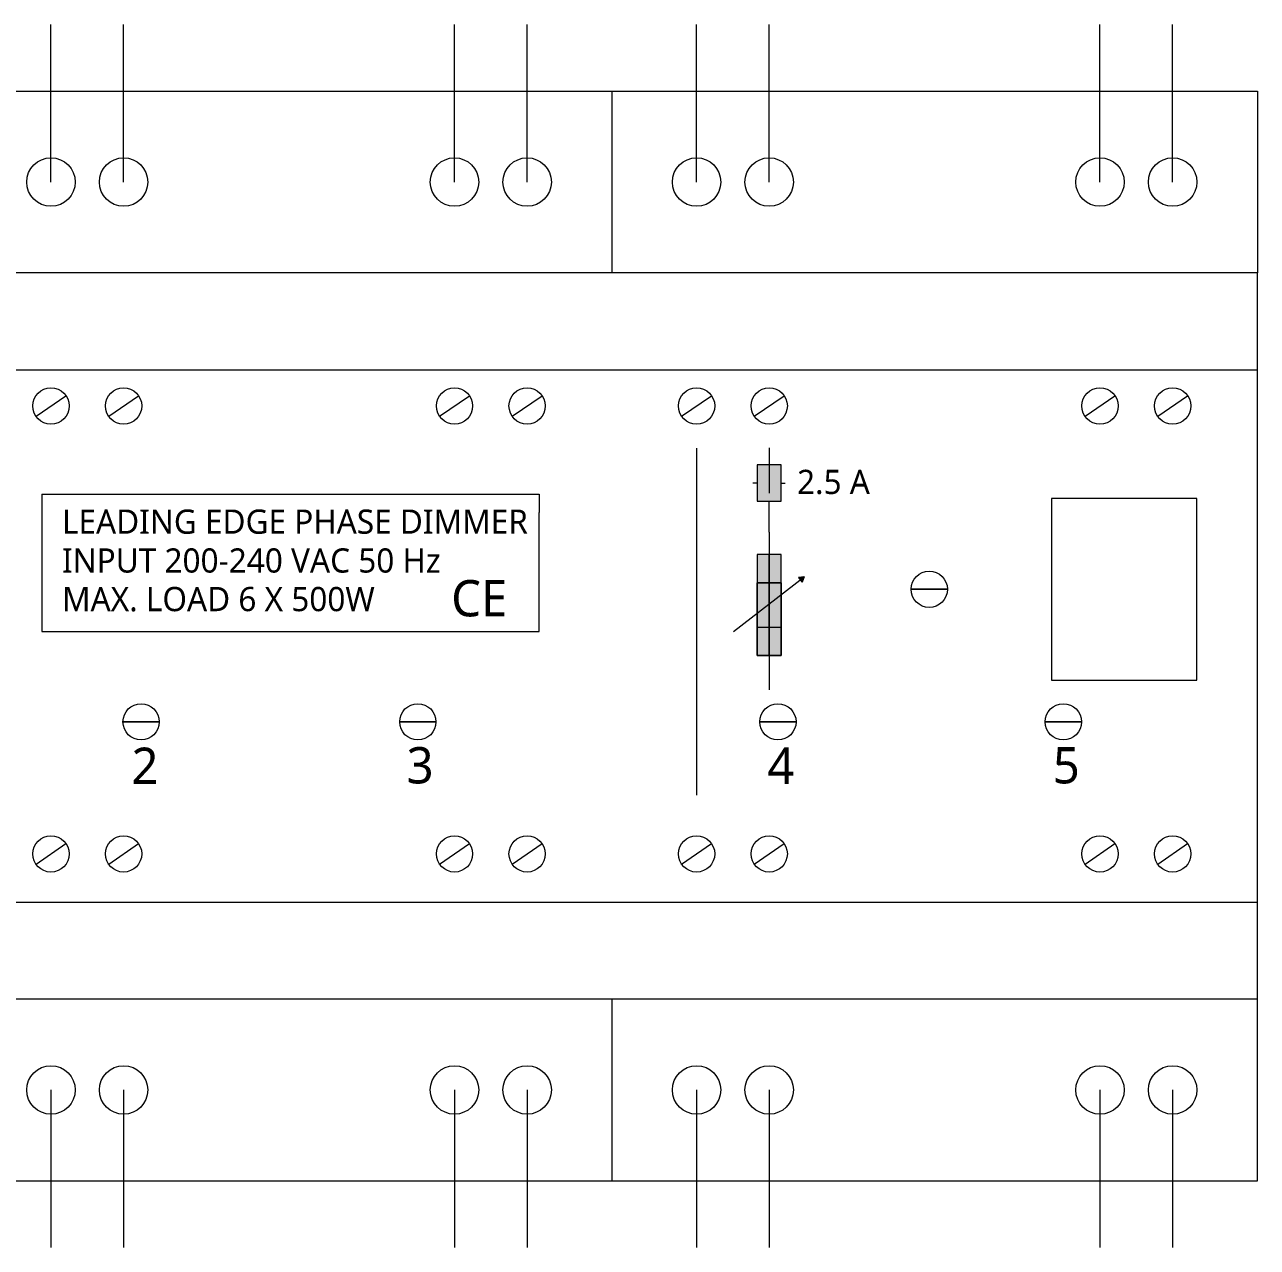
# Model space of a CAD drawing. Header units: millimetres. Extents: x 36 to 196, y -69 to 32.
# Drawn here: x 94.2 to 196, y -69 to 32 of the extents above; entities that cross this region are included whole.
import ezdxf

# ---------------------------------------------------------------- set-up
doc = ezdxf.new("R2010")
doc.units = ezdxf.units.MM
doc.header["$LTSCALE"] = 20
doc.layers.add('Ontwerplaag-1', color=7, linetype='Continuous')
doc.styles.add('@Malgun Gothic', font='malgun.ttf')

msp = doc.modelspace()

# ---------------------------------------------------------------- hatches: boundary and pattern name
at = {"layer": 'Ontwerplaag-1', "linetype": 'Continuous', "lineweight": 5, "transparency": 33554687}
h = msp.add_hatch(color=256, dxfattribs=at)
h.set_gradient(color1=(255, 255, 255))
h.paths.add_polyline_path([(156.67, -4.37), (155.67, -4.37), (154.67, -4.37), (154.67, -7.37), (156.67, -7.37)])
h = msp.add_hatch(color=256, dxfattribs=at)
h.set_gradient(color1=(255, 255, 255))
h.paths.add_polyline_path([(155.67, -11.76), (154.67, -11.76), (154.67, -17.76), (155.67, -17.76)])
h = msp.add_hatch(color=256, dxfattribs=at)
h.set_gradient(color1=(255, 255, 255))
h.paths.add_polyline_path([(156.67, -11.76), (155.67, -11.76), (155.67, -17.76), (156.67, -17.76)])
h = msp.add_hatch(color=256, dxfattribs=at)
h.set_gradient(color1=(255, 255, 255))
h.paths.add_polyline_path([(155.67, -14.1), (154.67, -14.1), (154.67, -20.1), (155.67, -20.1)])
h = msp.add_hatch(color=256, dxfattribs=at)
h.set_gradient(color1=(255, 255, 255))
h.paths.add_polyline_path([(156.67, -14.1), (155.67, -14.1), (155.67, -20.1), (156.67, -20.1)])
h = msp.add_hatch(color=256, dxfattribs=at)
h.set_gradient(color1=(255, 255, 255))
h.paths.add_polyline_path([(158.55, -13.62), (158.09, -13.67), (158.24, -13.86)])
h = msp.add_hatch(color=256, dxfattribs=at)
h.set_gradient(color1=(255, 255, 255))
h.paths.add_polyline_path([(158.55, -13.62), (158.24, -13.86), (158.39, -14.06)])
h = msp.add_hatch(color=256, dxfattribs=at)
h.set_gradient(color1=(0, 0, 255), color2=(5, 5, 255))
h.paths.add_polyline_path([(170.39, -14.64), (167.39, -14.64)])
h = msp.add_hatch(color=256, dxfattribs=at)
h.set_gradient(color1=(255, 0, 0), color2=(255, 0, 0))
h.paths.add_polyline_path([(105.28, -25.59), (102.28, -25.59)])
h = msp.add_hatch(color=256, dxfattribs=at)
h.set_gradient(color1=(255, 0, 0), color2=(255, 0, 0))
h.paths.add_polyline_path([(128.14, -25.59), (125.14, -25.59)])
h = msp.add_hatch(color=256, dxfattribs=at)
h.set_gradient(color1=(255, 0, 0), color2=(255, 0, 0))
h.paths.add_polyline_path([(157.89, -25.59), (154.89, -25.59)])
h = msp.add_hatch(color=256, dxfattribs=at)
h.set_gradient(color1=(255, 0, 0), color2=(255, 0, 0))
h.paths.add_polyline_path([(178.47, -25.59), (181.47, -25.59)])

# ---------------------------------------------------------------- linework, layer by layer
at = {"layer": 'Ontwerplaag-1', "color": 7, "linetype": 'Continuous', "lineweight": 5, "transparency": 33554687}
for p, q in [((96.33, 19), (96.33, 32)), ((102.33, 19), (102.33, 32)), ((129.67, 19), (129.67, 32)), ((135.67, 19), (135.67, 32)), ((149.67, 19), (149.67, 32)), ((155.67, 19), (155.67, 32)), ((183, 19), (183, 32)), ((189, 19), (189, 32)), ((36, 26.5), (196, 26.5)), ((36, 26.5), (196, 26.5)), ((142.67, 26.5), (142.67, 11.5)), ((196, 26.5), (196, 11.5)), ((196, 26.5), (196, 11.5)), ((196, 11.5), (36, 11.5)), ((196, 11.5), (36, 11.5)), ((196, -63.5), (196, 11.5)), ((196, -63.5), (196, 11.5)), ((36, 3.5), (196, 3.5)), ((36, 3.5), (196, 3.5)), ((95.1, -0.35), (97.57, 1.35)), ((101.1, -0.35), (103.57, 1.35)), ((128.43, -0.35), (130.9, 1.35)), ((134.43, -0.35), (136.9, 1.35)), ((148.43, -0.35), (150.9, 1.35)), ((154.43, -0.35), (156.9, 1.35)), ((181.77, -0.35), (184.23, 1.35)), ((187.77, -0.35), (190.23, 1.35)), ((149.67, -2.99), (149.67, -31.64)), ((155.67, -2.97), (155.67, -6.71)), ((155.67, -4.37), (154.67, -4.37)), ((154.67, -4.37), (154.67, -7.37)), ((156.67, -4.37), (155.67, -4.37)), ((156.67, -7.37), (156.67, -4.37)), ((154.67, -5.87), (154.33, -5.87)), ((156.67, -5.87), (157, -5.87)), ((95.57, -6.78), (95.57, -18.14)), ((95.57, -6.78), (136.67, -6.78)), ((136.67, -6.78), (136.67, -8.29)), ((154.67, -7.37), (156.67, -7.37)), ((155.67, -9.71), (155.67, -7.37)), ((191, -7.14), (179, -7.14)), ((179, -7.14), (179, -22.14)), ((191, -14.64), (191, -7.14)), ((136.67, -18.14), (136.67, -8.29)), ((155.67, -9.92), (155.67, -9.71)), ((155.67, -9.92), (155.67, -22.96)), ((152.73, -18.12), (158.55, -13.62)), ((154.67, -14.1), (156.67, -14.1)), ((154.67, -20.1), (154.67, -14.1)), ((156.67, -14.1), (156.67, -20.1)), ((158.55, -13.62), (158.09, -13.67)), ((158.09, -13.67), (158.39, -14.06)), ((158.55, -13.62), (158.39, -14.06)), ((191, -22.14), (191, -14.64)), ((95.57, -18.14), (136.67, -18.14)), ((156.67, -20.1), (154.67, -20.1)), ((179, -22.14), (191, -22.14)), ((95.1, -37.35), (97.57, -35.65)), ((101.1, -37.35), (103.57, -35.65)), ((128.43, -37.35), (130.9, -35.65)), ((134.43, -37.35), (136.9, -35.65)), ((148.43, -37.35), (150.9, -35.65)), ((154.43, -37.35), (156.9, -35.65)), ((181.77, -37.35), (184.23, -35.65)), ((187.77, -37.35), (190.23, -35.65)), ((36, -40.5), (196, -40.5)), ((36, -40.5), (196, -40.5)), ((196, -48.5), (36, -48.5)), ((196, -48.5), (36, -48.5)), ((142.67, -48.5), (142.67, -63.5)), ((96.33, -56), (96.33, -69)), ((102.33, -56), (102.33, -69)), ((129.67, -56), (129.67, -69)), ((135.67, -56), (135.67, -69)), ((149.67, -56), (149.67, -69)), ((155.67, -56), (155.67, -69)), ((183, -56), (183, -69)), ((189, -56), (189, -69)), ((36, -63.5), (196, -63.5)), ((36, -63.5), (196, -63.5))]:
    msp.add_line(p, q, dxfattribs=at)
at = {"layer": 'Ontwerplaag-1', "color": 7, "linetype": 'Continuous', "lineweight": 5, "transparency": 33554687, "flags": 128}
for points in [[(156.67, -4.37), (155.67, -4.37), (155.67, -4.37), (154.67, -4.37), (154.67, -4.37), (154.67, -7.37), (154.67, -7.37), (156.67, -7.37), (156.67, -7.37), (156.67, -4.37)], [(155.67, -11.76), (154.67, -11.76), (154.67, -11.76), (154.67, -17.76), (154.67, -17.76), (155.67, -17.76), (155.67, -17.76), (155.67, -11.76)], [(156.67, -11.76), (155.67, -11.76), (155.67, -11.76), (155.67, -17.76), (155.67, -17.76), (156.67, -17.76), (156.67, -17.76), (156.67, -11.76)], [(155.67, -14.1), (154.67, -14.1), (154.67, -14.1), (154.67, -20.1), (154.67, -20.1), (155.67, -20.1), (155.67, -20.1), (155.67, -14.1)], [(156.67, -14.1), (155.67, -14.1), (155.67, -14.1), (155.67, -20.1), (155.67, -20.1), (156.67, -20.1), (156.67, -20.1), (156.67, -14.1)], [(158.55, -13.62), (158.09, -13.67), (158.09, -13.67), (158.24, -13.86), (158.24, -13.86), (158.55, -13.62)], [(158.55, -13.62), (158.24, -13.86), (158.24, -13.86), (158.39, -14.06), (158.39, -14.06), (158.55, -13.62)], [(170.39, -14.64), (167.39, -14.64), (167.39, -14.64), (170.39, -14.64)], [(105.28, -25.59), (102.28, -25.59), (102.28, -25.59), (105.28, -25.59)], [(128.14, -25.59), (125.14, -25.59), (125.14, -25.59), (128.14, -25.59)], [(157.89, -25.59), (154.89, -25.59), (154.89, -25.59), (157.89, -25.59)], [(178.47, -25.59), (181.47, -25.59), (181.47, -25.59), (178.47, -25.59)]]:
    msp.add_lwpolyline(points, close=True, dxfattribs=at)
at = {"layer": 'Ontwerplaag-1', "color": 7, "linetype": 'Continuous', "lineweight": 5, "transparency": 33554687}
for centre, radius in [((96.33, 19), 2), ((102.33, 19), 2), ((129.67, 19), 2), ((135.67, 19), 2), ((149.67, 19), 2), ((155.67, 19), 2), ((183, 19), 2), ((189, 19), 2), ((96.33, 0.5), 1.5), ((102.33, 0.5), 1.5), ((129.67, 0.5), 1.5), ((135.67, 0.5), 1.5), ((149.67, 0.5), 1.5), ((155.67, 0.5), 1.5), ((183, 0.5), 1.5), ((189, 0.5), 1.5), ((168.89, -14.64), 1.5), ((103.78, -25.59), 1.5), ((126.64, -25.59), 1.5), ((156.39, -25.59), 1.5), ((179.97, -25.59), 1.5), ((96.33, -36.5), 1.5), ((102.33, -36.5), 1.5), ((129.67, -36.5), 1.5), ((135.67, -36.5), 1.5), ((149.67, -36.5), 1.5), ((155.67, -36.5), 1.5), ((183, -36.5), 1.5), ((189, -36.5), 1.5), ((96.33, -56), 2), ((102.33, -56), 2), ((129.67, -56), 2), ((135.67, -56), 2), ((149.67, -56), 2), ((155.67, -56), 2), ((183, -56), 2), ((189, -56), 2)]:
    msp.add_circle(centre, radius, dxfattribs=at)

# ---------------------------------------------------------------- texts
at = {"layer": 'Ontwerplaag-1', "color": 7, "transparency": 33554687, "attachment_point": 7, "style": '@Malgun Gothic'}
for s, insert, char_height, line_spacing_factor in [('2.5 A', (157.97, -6.81), 2, 1.004011), ('LEADING EDGE PHASE DIMMER', (97.24, -10.08), 2, 1.004011), ('INPUT 200-240 VAC 50 Hz', (97.24, -13.29), 2, 1.004011), ('CE', (129.39, -16.92), 3, 0.669344), ('MAX. LOAD 6 X 500W', (97.24, -16.49), 2, 1.004011), ('2', (102.98, -30.72), 3, 0.669344), ('3', (125.71, -30.72), 3, 0.669344), ('4', (155.52, -30.72), 3, 0.669344), ('5', (179.1, -30.72), 3, 0.669344)]:
    msp.add_mtext(s, dxfattribs=dict(at, insert=insert, char_height=char_height, line_spacing_factor=line_spacing_factor))

doc.saveas('drawing.dxf')
